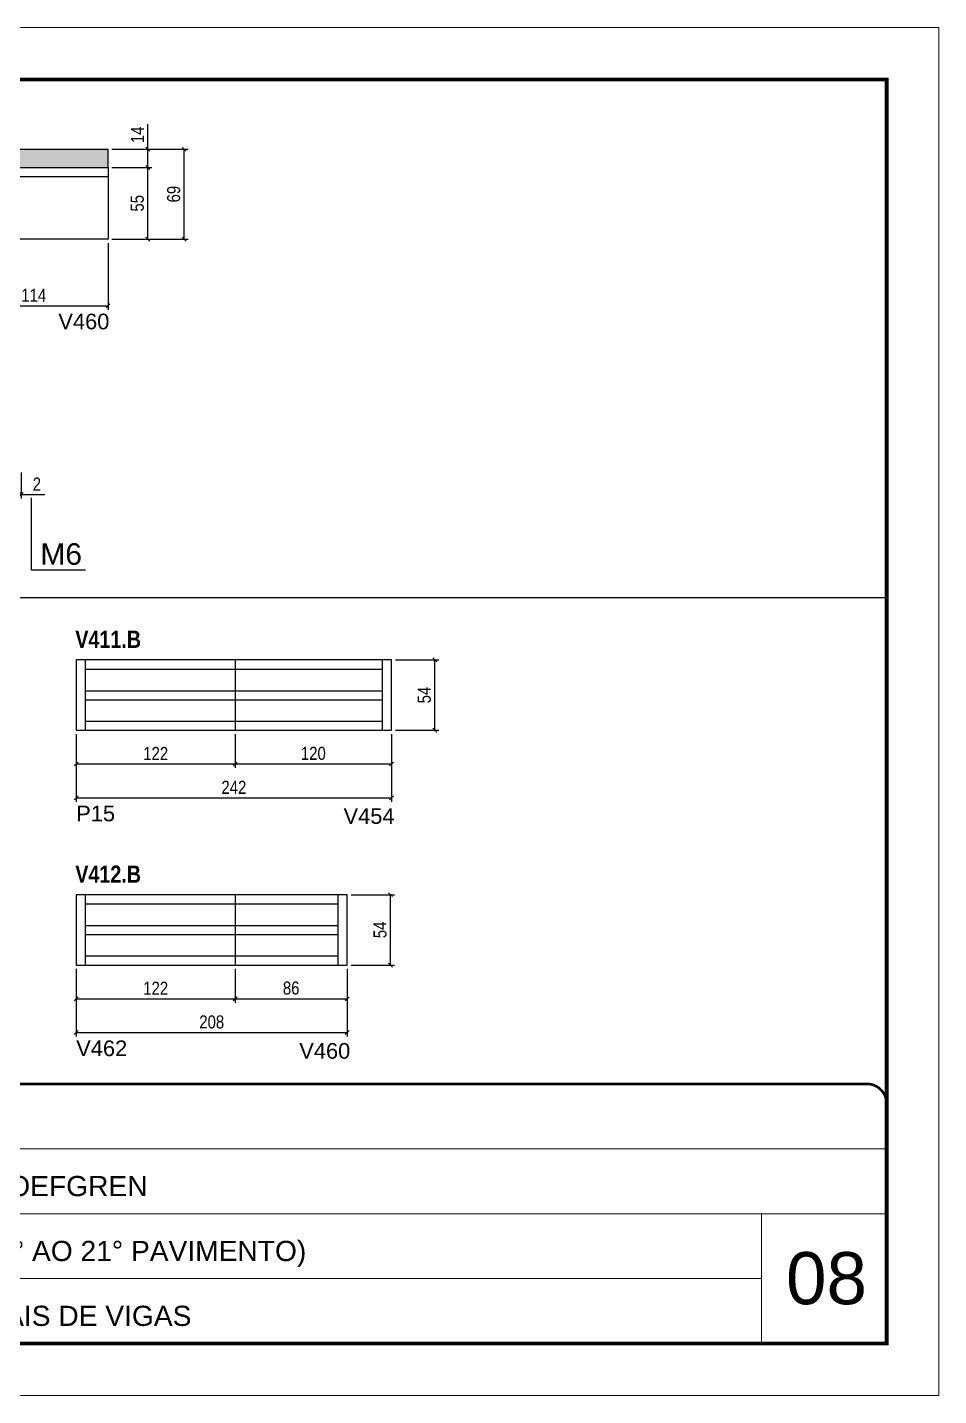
# Model space of a CAD drawing. Extents: x 3309 to 9563, y -2522 to 14608.
# Drawn here: x 8863 to 9563, y 12409 to 13459 of the extents above; entities that cross this region are included whole.
import ezdxf

# ---------------------------------------------------------------- set-up
doc = ezdxf.new("R2010")
doc.units = 0
doc.linetypes.add('CONTINUO', pattern=[0])
doc.linetypes.add('DASHED', pattern=[0.75, 0.5, -0.25])
for name, color, linetype in [('5', 5, 'Continuous'), ('COTA', 241, 'Continuous'), ('NOMENCLATURA', 7, 'Continuous'), ('Painéis', 200, 'Continuous'), ('SARR_2.2x7', 40, 'Continuous')]:
    doc.layers.add(name, color=color, linetype=linetype)
for name, color, linetype, lineweight in [('CARIMBO', 255, 'Continuous', 9), ('Folhas', 255, 'Continuous', 9), ('SARRAFO DE PRESSAO', 251, 'DASHED', 9)]:
    doc.layers.add(name, color=color, linetype=linetype, lineweight=lineweight)
doc.styles.add('ARIAL', font='arial.ttf')
doc.styles.add('COTA TECNICA', font='techl___.ttf', dxfattribs={"height": 10})
doc.styles.get("Standard").update_dxf_attribs({"font": 'arial.ttf'})
doc.styles.add('TECNICA', font='techb___.ttf', dxfattribs={"height": 10})
doc.dimstyles.new('PAINEL', dxfattribs={"dimtxt": 10, "dimasz": 3, "dimexe": 3, "dimexo": 3, "dimgap": 3, "dimtad": 1, "dimdec": 1, "dimzin": 12, "dimdsep": 46, "dimtxsty": 'COTA TECNICA', "dimblk1": 'OBLIQUE', "dimblk2": 'OBLIQUE', "dimsah": 1, "dimcen": 0.9, "dimclrd": 4, "dimclre": 4, "dimclrt": 240, "dimadec": 1, "dimazin": 3, "dimtfac": 1, "dimtdec": 1, "dimtmove": 0, "dimatfit": 3, "dimfxl": 1, "dimtolj": 1, "dimtzin": 12, "dimarcsym": 0})

# ---------------------------------------------------------------- blocks, each defined once
blk = doc.blocks.new('9999999999')
at = {"color": 30, "linetype": 'CONTINUO'}
for p, q in [((98564.6, 34379.6), (99584, 34379.6)), ((98564.6, 34329.8), (99488, 34329.8)), ((99584, 34329.8), (99488, 34329.8)), ((99488, 34329.8), (99488, 34230.2)), ((98564.6, 34280), (99488, 34280))]:
    blk.add_line(p, q, dxfattribs=at)
at = {"color": 30, "linetype": 'CONTINUO', "const_width": 2}
blk.add_lwpolyline([(99584, 34230.2), (99584, 34414.4, 0.414214), (99569, 34429.4), (98229, 34429.4, 0.414214), (98214, 34414.4), (98214, 34245.2, 0.414214), (98229, 34230.2), (99584, 34230.2)], format="xyb", dxfattribs=at)
at = {"layer": 'Folhas'}
blk.add_lwpolyline([(98139, 34190.2), (99624, 34190.2), (99624, 35240.2), (98139, 35240.2)], close=True, dxfattribs=at)
at = {"layer": 'Folhas', "color": 30, "const_width": 3}
blk.add_lwpolyline([(98214, 34230.2), (99584, 34230.2), (99584, 35200.2), (98214, 35200.2)], close=True, dxfattribs=at)
at = {"color": 7, "linetype": 'Continuous', "ltscale": 5, "style": 'ARIAL'}
for s, p in [('LEAF LOEFGREN', (98837.7, 34343.3)), ('TIPO (7° AO 21° PAVIMENTO)', (98837.7, 34293.5)), ('LATERAIS DE VIGAS', (98837.7, 34243.7))]:
    blk.add_text(s, height=15.483, dxfattribs=at).set_placement(p)
blk = doc.blocks.new('_Oblique')
at = {"color": 0, "linetype": 'ByBlock', "lineweight": -2}
blk.add_line((-0.5, -0.5), (0.5, 0.5), dxfattribs=at)
blk = doc.blocks.new('*D1299')
at = {"layer": 'COTA', "color": 4, "lineweight": -2, "transparency": 16777216}
for p, q in [((8811.3, 13293.8), (8811.3, 13242.6)), ((8925.3, 13293.8), (8925.3, 13242.6)), ((8811.3, 13245.6), (8925.3, 13245.6))]:
    blk.add_line(p, q, dxfattribs=at)
at = {"layer": 'Defpoints', "color": 0, "transparency": 16777216}
for p in [(8811.3, 13296.8), (8925.3, 13296.8), (8925.3, 13245.6)]:
    blk.add_point(p, dxfattribs=at)
at = {"layer": 'COTA', "color": 4, "lineweight": -2, "transparency": 16777216, "xscale": 3, "yscale": 3, "zscale": 3, "rotation": 180}
blk.add_blockref('_Oblique', (8811.3, 13245.6), dxfattribs=at)
at = {"layer": 'COTA', "color": 4, "lineweight": -2, "transparency": 16777216, "xscale": 3, "yscale": 3, "zscale": 3}
blk.add_blockref('_Oblique', (8925.3, 13245.6), dxfattribs=at)
at = {"layer": 'COTA', "color": 240, "transparency": 16777216, "insert": (8868.3, 13253.7), "char_height": 10, "attachment_point": 5, "style": 'COTA TECNICA'}
blk.add_mtext('\\A1;114', dxfattribs=at)
blk = doc.blocks.new('*D1300')
at = {"layer": 'COTA', "color": 4, "lineweight": -2, "transparency": 16777216}
for p, q in [((8928.3, 13351.8), (8958.9, 13351.8)), ((8955.9, 13296.8), (8955.9, 13351.8)), ((8928.3, 13296.8), (8958.9, 13296.8))]:
    blk.add_line(p, q, dxfattribs=at)
at = {"layer": 'Defpoints', "color": 0, "transparency": 16777216}
for p in [(8925.3, 13351.8), (8955.9, 13351.8), (8925.3, 13296.8)]:
    blk.add_point(p, dxfattribs=at)
at = {"layer": 'COTA', "color": 4, "lineweight": -2, "transparency": 16777216, "xscale": 3, "yscale": 3, "zscale": 3}
for p, rotation in [((8955.9, 13351.8), 90), ((8955.9, 13296.8), 270)]:
    blk.add_blockref('_Oblique', p, dxfattribs=dict(at, rotation=rotation))
at = {"layer": 'COTA', "color": 240, "transparency": 16777216, "insert": (8947.8, 13324.3), "char_height": 10, "attachment_point": 5, "rotation": 90, "style": 'COTA TECNICA'}
blk.add_mtext('\\A1;55', dxfattribs=at)
blk = doc.blocks.new('*D1301')
at = {"layer": 'COTA', "color": 4, "lineweight": -2, "transparency": 16777216}
for p, q in [((8955.9, 13365.8), (8955.9, 13384.9)), ((8928.3, 13365.8), (8958.9, 13365.8)), ((8955.9, 13351.8), (8955.9, 13365.8)), ((8928.3, 13351.8), (8958.9, 13351.8))]:
    blk.add_line(p, q, dxfattribs=at)
at = {"layer": 'Defpoints', "color": 0, "transparency": 16777216}
for p in [(8925.3, 13365.8), (8955.9, 13365.8), (8925.3, 13351.8)]:
    blk.add_point(p, dxfattribs=at)
at = {"layer": 'COTA', "color": 4, "lineweight": -2, "transparency": 16777216, "xscale": 3, "yscale": 3, "zscale": 3}
for p, rotation in [((8955.9, 13365.8), 90), ((8955.9, 13351.8), 270)]:
    blk.add_blockref('_Oblique', p, dxfattribs=dict(at, rotation=rotation))
at = {"layer": 'COTA', "color": 240, "transparency": 16777216, "insert": (8947.9, 13376.8), "char_height": 10, "attachment_point": 5, "rotation": 90, "style": 'COTA TECNICA'}
blk.add_mtext('\\A1;14', dxfattribs=at)
blk = doc.blocks.new('*D1302')
at = {"layer": 'COTA', "color": 4, "lineweight": -2, "transparency": 16777216}
for p, q in [((8928.3, 13365.8), (8986.8, 13365.8)), ((8983.8, 13296.8), (8983.8, 13365.8)), ((8928.3, 13296.8), (8986.8, 13296.8))]:
    blk.add_line(p, q, dxfattribs=at)
at = {"layer": 'Defpoints', "color": 0, "transparency": 16777216}
for p in [(8925.3, 13365.8), (8983.8, 13365.8), (8925.3, 13296.8)]:
    blk.add_point(p, dxfattribs=at)
at = {"layer": 'COTA', "color": 4, "lineweight": -2, "transparency": 16777216, "xscale": 3, "yscale": 3, "zscale": 3}
for p, rotation in [((8983.8, 13365.8), 90), ((8983.8, 13296.8), 270)]:
    blk.add_blockref('_Oblique', p, dxfattribs=dict(at, rotation=rotation))
at = {"layer": 'COTA', "color": 240, "transparency": 16777216, "insert": (8975.7, 13331.3), "char_height": 10, "attachment_point": 5, "rotation": 90, "style": 'COTA TECNICA'}
blk.add_mtext('\\A1;69', dxfattribs=at)
blk = doc.blocks.new('*D1308')
at = {"layer": 'COTA', "color": 4, "lineweight": -2, "transparency": 16777216}
for p, q in [((8856.7, 13117.6), (8856.7, 13097.8)), ((8858.7, 13117.6), (8858.7, 13097.8)), ((8856.7, 13100.8), (8853.7, 13100.8)), ((8856.7, 13100.8), (8858.7, 13100.8)), ((8858.7, 13100.8), (8876.8, 13100.8))]:
    blk.add_line(p, q, dxfattribs=at)
at = {"layer": 'Defpoints', "color": 0, "transparency": 16777216}
for p in [(8856.7, 13120.6), (8858.7, 13120.6), (8858.7, 13100.8)]:
    blk.add_point(p, dxfattribs=at)
at = {"layer": 'COTA', "color": 4, "lineweight": -2, "transparency": 16777216, "xscale": 3, "yscale": 3, "zscale": 3}
blk.add_blockref('_Oblique', (8856.7, 13100.8), dxfattribs=at)
at = {"layer": 'COTA', "color": 4, "lineweight": -2, "transparency": 16777216, "xscale": 3, "yscale": 3, "zscale": 3, "rotation": 180}
blk.add_blockref('_Oblique', (8858.7, 13100.8), dxfattribs=at)
at = {"layer": 'COTA', "color": 240, "transparency": 16777216, "insert": (8870.7, 13108.8), "char_height": 10, "attachment_point": 5, "style": 'COTA TECNICA'}
blk.add_mtext('\\A1;2', dxfattribs=at)
blk = doc.blocks.new('*D1340')
at = {"layer": 'COTA', "color": 4, "lineweight": -2, "transparency": 16777216}
for p, q in [((8900.9, 12916.9), (8900.9, 12865)), ((9142.9, 12916.9), (9142.9, 12865)), ((8900.9, 12868), (9142.9, 12868))]:
    blk.add_line(p, q, dxfattribs=at)
at = {"layer": 'Defpoints', "color": 0, "transparency": 16777216}
for p in [(8900.9, 12919.9), (9142.9, 12919.9), (9142.9, 12868)]:
    blk.add_point(p, dxfattribs=at)
at = {"layer": 'COTA', "color": 4, "lineweight": -2, "transparency": 16777216, "xscale": 3, "yscale": 3, "zscale": 3, "rotation": 180}
blk.add_blockref('_Oblique', (8900.9, 12868), dxfattribs=at)
at = {"layer": 'COTA', "color": 4, "lineweight": -2, "transparency": 16777216, "xscale": 3, "yscale": 3, "zscale": 3}
blk.add_blockref('_Oblique', (9142.9, 12868), dxfattribs=at)
at = {"layer": 'COTA', "color": 240, "transparency": 16777216, "insert": (9021.9, 12876.1), "char_height": 10, "attachment_point": 5, "style": 'COTA TECNICA'}
blk.add_mtext('\\A1;242', dxfattribs=at)
blk = doc.blocks.new('*D1341')
at = {"layer": 'COTA', "color": 4, "lineweight": -2, "transparency": 16777216}
for p, q in [((8900.9, 12916.9), (8900.9, 12891)), ((9022.9, 12916.9), (9022.9, 12891)), ((8900.9, 12894), (9022.9, 12894))]:
    blk.add_line(p, q, dxfattribs=at)
at = {"layer": 'Defpoints', "color": 0, "transparency": 16777216}
for p in [(8900.9, 12919.9), (9022.9, 12919.9), (9022.9, 12894)]:
    blk.add_point(p, dxfattribs=at)
at = {"layer": 'COTA', "color": 4, "lineweight": -2, "transparency": 16777216, "xscale": 3, "yscale": 3, "zscale": 3, "rotation": 180}
blk.add_blockref('_Oblique', (8900.9, 12894), dxfattribs=at)
at = {"layer": 'COTA', "color": 4, "lineweight": -2, "transparency": 16777216, "xscale": 3, "yscale": 3, "zscale": 3}
blk.add_blockref('_Oblique', (9022.9, 12894), dxfattribs=at)
at = {"layer": 'COTA', "color": 240, "transparency": 16777216, "insert": (8961.9, 12902.1), "char_height": 10, "attachment_point": 5, "style": 'COTA TECNICA'}
blk.add_mtext('\\A1;122', dxfattribs=at)
blk = doc.blocks.new('*D1342')
at = {"layer": 'COTA', "color": 4, "lineweight": -2, "transparency": 16777216}
for p, q in [((9022.9, 12916.9), (9022.9, 12891)), ((9142.9, 12916.9), (9142.9, 12891)), ((9022.9, 12894), (9142.9, 12894))]:
    blk.add_line(p, q, dxfattribs=at)
at = {"layer": 'Defpoints', "color": 0, "transparency": 16777216}
for p in [(9022.9, 12919.9), (9142.9, 12919.9), (9142.9, 12894)]:
    blk.add_point(p, dxfattribs=at)
at = {"layer": 'COTA', "color": 4, "lineweight": -2, "transparency": 16777216, "xscale": 3, "yscale": 3, "zscale": 3, "rotation": 180}
blk.add_blockref('_Oblique', (9022.9, 12894), dxfattribs=at)
at = {"layer": 'COTA', "color": 4, "lineweight": -2, "transparency": 16777216, "xscale": 3, "yscale": 3, "zscale": 3}
blk.add_blockref('_Oblique', (9142.9, 12894), dxfattribs=at)
at = {"layer": 'COTA', "color": 240, "transparency": 16777216, "insert": (9082.9, 12902.1), "char_height": 10, "attachment_point": 5, "style": 'COTA TECNICA'}
blk.add_mtext('\\A1;120', dxfattribs=at)
blk = doc.blocks.new('*D1343')
at = {"layer": 'COTA', "color": 4, "lineweight": -2, "transparency": 16777216}
for p, q in [((9145.9, 12973.9), (9179.2, 12973.9)), ((9176.2, 12919.9), (9176.2, 12973.9)), ((9145.9, 12919.9), (9179.2, 12919.9))]:
    blk.add_line(p, q, dxfattribs=at)
at = {"layer": 'Defpoints', "color": 0, "transparency": 16777216}
for p in [(9142.9, 12973.9), (9176.2, 12973.9), (9142.9, 12919.9)]:
    blk.add_point(p, dxfattribs=at)
at = {"layer": 'COTA', "color": 4, "lineweight": -2, "transparency": 16777216, "xscale": 3, "yscale": 3, "zscale": 3}
for p, rotation in [((9176.2, 12973.9), 90), ((9176.2, 12919.9), 270)]:
    blk.add_blockref('_Oblique', p, dxfattribs=dict(at, rotation=rotation))
at = {"layer": 'COTA', "color": 240, "transparency": 16777216, "insert": (9168.1, 12946.9), "char_height": 10, "attachment_point": 5, "rotation": 90, "style": 'COTA TECNICA'}
blk.add_mtext('\\A1;54', dxfattribs=at)
blk = doc.blocks.new('*D1382')
at = {"layer": 'COTA', "color": 4, "lineweight": -2, "transparency": 16777216}
for p, q in [((8900.9, 12736.7), (8900.9, 12684.9)), ((9108.9, 12736.7), (9108.9, 12684.9)), ((8900.9, 12687.9), (9108.9, 12687.9))]:
    blk.add_line(p, q, dxfattribs=at)
at = {"layer": 'Defpoints', "color": 0, "transparency": 16777216}
for p in [(8900.9, 12739.7), (9108.9, 12739.7), (9108.9, 12687.9)]:
    blk.add_point(p, dxfattribs=at)
at = {"layer": 'COTA', "color": 4, "lineweight": -2, "transparency": 16777216, "xscale": 3, "yscale": 3, "zscale": 3, "rotation": 180}
blk.add_blockref('_Oblique', (8900.9, 12687.9), dxfattribs=at)
at = {"layer": 'COTA', "color": 4, "lineweight": -2, "transparency": 16777216, "xscale": 3, "yscale": 3, "zscale": 3}
blk.add_blockref('_Oblique', (9108.9, 12687.9), dxfattribs=at)
at = {"layer": 'COTA', "color": 240, "transparency": 16777216, "insert": (9004.9, 12696), "char_height": 10, "attachment_point": 5, "style": 'COTA TECNICA'}
blk.add_mtext('\\A1;208', dxfattribs=at)
blk = doc.blocks.new('*D1383')
at = {"layer": 'COTA', "color": 4, "lineweight": -2, "transparency": 16777216}
for p, q in [((8900.9, 12736.7), (8900.9, 12710.8)), ((9022.9, 12736.7), (9022.9, 12710.8)), ((8900.9, 12713.8), (9022.9, 12713.8))]:
    blk.add_line(p, q, dxfattribs=at)
at = {"layer": 'Defpoints', "color": 0, "transparency": 16777216}
for p in [(8900.9, 12739.7), (9022.9, 12739.7), (9022.9, 12713.8)]:
    blk.add_point(p, dxfattribs=at)
at = {"layer": 'COTA', "color": 4, "lineweight": -2, "transparency": 16777216, "xscale": 3, "yscale": 3, "zscale": 3, "rotation": 180}
blk.add_blockref('_Oblique', (8900.9, 12713.8), dxfattribs=at)
at = {"layer": 'COTA', "color": 4, "lineweight": -2, "transparency": 16777216, "xscale": 3, "yscale": 3, "zscale": 3}
blk.add_blockref('_Oblique', (9022.9, 12713.8), dxfattribs=at)
at = {"layer": 'COTA', "color": 240, "transparency": 16777216, "insert": (8961.9, 12721.9), "char_height": 10, "attachment_point": 5, "style": 'COTA TECNICA'}
blk.add_mtext('\\A1;122', dxfattribs=at)
blk = doc.blocks.new('*D1384')
at = {"layer": 'COTA', "color": 4, "lineweight": -2, "transparency": 16777216}
for p, q in [((9022.9, 12736.7), (9022.9, 12710.8)), ((9108.9, 12736.7), (9108.9, 12710.8)), ((9022.9, 12713.8), (9108.9, 12713.8))]:
    blk.add_line(p, q, dxfattribs=at)
at = {"layer": 'Defpoints', "color": 0, "transparency": 16777216}
for p in [(9022.9, 12739.7), (9108.9, 12739.7), (9108.9, 12713.8)]:
    blk.add_point(p, dxfattribs=at)
at = {"layer": 'COTA', "color": 4, "lineweight": -2, "transparency": 16777216, "xscale": 3, "yscale": 3, "zscale": 3, "rotation": 180}
blk.add_blockref('_Oblique', (9022.9, 12713.8), dxfattribs=at)
at = {"layer": 'COTA', "color": 4, "lineweight": -2, "transparency": 16777216, "xscale": 3, "yscale": 3, "zscale": 3}
blk.add_blockref('_Oblique', (9108.9, 12713.8), dxfattribs=at)
at = {"layer": 'COTA', "color": 240, "transparency": 16777216, "insert": (9065.9, 12722), "char_height": 10, "attachment_point": 5, "style": 'COTA TECNICA'}
blk.add_mtext('\\A1;86', dxfattribs=at)
blk = doc.blocks.new('*D1385')
at = {"layer": 'COTA', "color": 4, "lineweight": -2, "transparency": 16777216}
for p, q in [((9111.9, 12793.7), (9145.2, 12793.7)), ((9142.2, 12739.7), (9142.2, 12793.7)), ((9111.9, 12739.7), (9145.2, 12739.7))]:
    blk.add_line(p, q, dxfattribs=at)
at = {"layer": 'Defpoints', "color": 0, "transparency": 16777216}
for p in [(9108.9, 12793.7), (9142.2, 12793.7), (9108.9, 12739.7)]:
    blk.add_point(p, dxfattribs=at)
at = {"layer": 'COTA', "color": 4, "lineweight": -2, "transparency": 16777216, "xscale": 3, "yscale": 3, "zscale": 3}
for p, rotation in [((9142.2, 12793.7), 90), ((9142.2, 12739.7), 270)]:
    blk.add_blockref('_Oblique', p, dxfattribs=dict(at, rotation=rotation))
at = {"layer": 'COTA', "color": 240, "transparency": 16777216, "insert": (9134.1, 12766.7), "char_height": 10, "attachment_point": 5, "rotation": 90, "style": 'COTA TECNICA'}
blk.add_mtext('\\A1;54', dxfattribs=at)

msp = doc.modelspace()

# ---------------------------------------------------------------- hatches: boundary and pattern name
at = {"layer": 'COTA'}
h = msp.add_hatch(dxfattribs=at)
h.set_pattern_fill('AR-CONC', color=256, scale=0.03)
h.set_pattern_definition([(50, (-4, 0), (5.4655401, -0.4781726), [0.5715, -6.2865]), (355, (-4, 0), (-1.0573026, 5.7317054), [0.4572, -5.0292175]), (100.451445, (-3.5445, -0.04), (4.4082374, 5.2535326), [0.4857003, -5.3427073]), (46.1842, (-4, 1.524), (8.1323712, -1.2612698), [0.85725, -9.42975]), (96.63556, (-3.322, 1.419), (7.122124, 7.4227837), [0.7285507, -8.0140682]), (351.18415, (-4, 1.524), (7.122124, 7.4227837), [0.685799, -7.543792]), (21, (-3.238, 1.143), (4.5484317, -3.067956), [0.5715, -6.2865]), (326, (-3.238, 1.143), (1.8540609, 5.525639), [0.4572, -5.0292]), (71.451445, (-2.859, 0.8873), (6.4024926, 2.457683), [0.4857003, -5.3426981]), (37.5, (-4, 0), (0.0926581, 2.53665117), [0, -4.96824, 0, -5.1054, 0, -5.04825]), (7.5, (-4, 0), (2.00458988, 3.00541724), [0, -2.91084, 0, -4.85394, 0, -1.92405]), (327.5, (-5.6993, 0), (4.06771786, -0.17186232), [0, -1.905, 0, -5.9436, 0, -7.8867]), (317.5, (-6.4613, 0), (4.44387544, 0.7627947), [0, -2.4765, 0, -3.94716, 0, -5.6007])])
h.paths.add_polyline_path([(8811.33, 13351.75), (8925.33, 13351.75), (8925.33, 13365.75), (8781.33, 13365.75), (8781.33, 13296.75), (8811.33, 13296.75)])

# ---------------------------------------------------------------- linework, layer by layer
for p, q in [((8781.33, 13365.75), (8925.33, 13365.75)), ((8925.33, 13351.75), (8925.33, 13365.75)), ((8152.87, 13021.67), (9522.87, 13021.67))]:
    msp.add_line(p, q, dxfattribs=at)
at = {"layer": 'NOMENCLATURA', "linetype": 'Continuous'}
for p, q in [((8866.59, 13042.68), (8866.59, 13098.31)), ((8907.99, 13042.68), (8866.59, 13042.68))]:
    msp.add_line(p, q, dxfattribs=at)
at = {"layer": 'Painéis', "linetype": 'ByBlock'}
for p, q in [((8811.33, 13351.75), (8925.33, 13351.75)), ((8925.33, 13351.75), (8925.33, 13296.75)), ((8925.33, 13296.75), (8811.33, 13296.75)), ((9142.91, 12973.87), (8900.91, 12973.87)), ((8900.91, 12973.87), (8900.91, 12919.87)), ((9022.91, 12973.87), (9022.91, 12919.87)), ((9142.91, 12919.87), (9142.91, 12973.87)), ((8900.91, 12919.87), (9142.91, 12919.87)), ((9108.91, 12793.68), (8900.91, 12793.68)), ((8900.91, 12793.68), (8900.91, 12739.68)), ((9022.91, 12793.68), (9022.91, 12739.68)), ((9108.91, 12739.68), (9108.91, 12793.68)), ((8900.91, 12739.68), (9108.91, 12739.68))]:
    msp.add_line(p, q, dxfattribs=at)
at = {"layer": 'SARR_2.2x7', "linetype": 'Continuous'}
for p, q in [((8811.33, 13344.75), (8925.33, 13344.75)), ((8907.91, 12919.87), (8907.91, 12973.87)), ((9135.91, 12919.87), (9135.91, 12973.87)), ((8907.91, 12966.87), (9022.91, 12966.87)), ((9022.91, 12966.87), (9135.91, 12966.87)), ((8907.91, 12950.27), (9022.91, 12950.27)), ((9022.91, 12950.27), (9135.91, 12950.27)), ((8907.91, 12943.27), (9022.91, 12943.27)), ((9022.91, 12943.27), (9135.91, 12943.27)), ((8907.91, 12926.87), (9022.91, 12926.87)), ((9022.91, 12926.87), (9135.91, 12926.87)), ((8907.91, 12739.68), (8907.91, 12793.68)), ((9101.91, 12739.68), (9101.91, 12793.68)), ((8907.91, 12786.68), (9022.91, 12786.68)), ((9022.91, 12786.68), (9101.91, 12786.68)), ((8907.91, 12770.08), (9022.91, 12770.08)), ((9022.91, 12770.08), (9101.91, 12770.08)), ((8907.91, 12763.08), (9022.91, 12763.08)), ((9022.91, 12763.08), (9101.91, 12763.08)), ((8907.91, 12746.68), (9022.91, 12746.68)), ((9022.91, 12746.68), (9101.91, 12746.68))]:
    msp.add_line(p, q, dxfattribs=at)

# ---------------------------------------------------------------- block references
at = {"layer": 'SARRAFO DE PRESSAO', "color": 6, "linetype": 'ByBlock'}
msp.add_blockref('9999999999', (-90061.11, -21780.92), dxfattribs=at)

# ---------------------------------------------------------------- texts
at = {"layer": '5', "linetype": 'Continuous'}
for s, rotation, p in [('V460', 359.99996, (8887.18, 13227.57)), ('P15', 0.00004, (8900.89, 12850.04)), ('V454', 0.00004, (9106.1, 12848.04)), ('V462', 0.00004, (8900.89, 12669.85)), ('V460', 0.00004, (9072.1, 12667.85))]:
    msp.add_text(s, height=12, rotation=rotation, dxfattribs=at).set_placement(p)
at = {"layer": 'CARIMBO', "style": 'ARIAL'}
msp.add_text('08', height=40, dxfattribs=at).set_placement((9445.73, 12479.43))
at = {"layer": 'NOMENCLATURA', "linetype": 'Continuous'}
msp.add_text('M6', height=16.5, dxfattribs=at).set_placement((8873.31, 13046.88))
at = {"layer": 'NOMENCLATURA', "style": 'TECNICA'}
for s, p in [('V411.B', (8900.19, 12983.06)), ('V412.B', (8900.19, 12802.87))]:
    msp.add_text(s, height=13.2, dxfattribs=at).set_placement(p)

# ---------------------------------------------------------------- dimensions: what is measured, and where the dimension line sits
at = {"layer": 'COTA'}
for base, p1, p2, angle, picture, middle in [((8955.93, 13365.75), (8925.33, 13351.75), (8925.33, 13365.75), 90, '*D1301', (8947.86, 13376.81)), ((8983.83, 13365.75), (8925.33, 13296.75), (8925.33, 13365.75), 90, '*D1302', (8975.7, 13331.25)), ((8955.93, 13351.75), (8925.33, 13296.75), (8925.33, 13351.75), 90, '*D1300', (8947.82, 13324.25)), ((8858.68, 13100.82), (8856.68, 13120.61), (8858.68, 13120.61), 180, '*D1308', (8870.73, 13108.82)), ((9176.2, 12973.87), (9142.91, 12919.87), (9142.91, 12973.87), 90, '*D1343', (9168.09, 12946.87)), ((9142.91, 12868.05), (8900.91, 12919.87), (9142.91, 12919.87), 180, '*D1340', (9021.91, 12876.12)), ((9142.2, 12793.68), (9108.91, 12739.68), (9108.91, 12793.68), 90, '*D1385', (9134.09, 12766.68)), ((9108.91, 12687.86), (8900.91, 12739.68), (9108.91, 12739.68), 180, '*D1382', (9004.91, 12695.99))]:
    dim = msp.add_linear_dim(base=base, p1=p1, p2=p2, angle=angle, dimstyle='PAINEL', dxfattribs=at)
    dim.commit()
    dim.dimension.update_dxf_attribs({"geometry": picture, "text_midpoint": middle})
for base, p1, p2, picture, middle in [((8925.33, 13245.59), (8811.33, 13296.75), (8925.33, 13296.75), '*D1299', (8868.33, 13253.66)), ((9022.91, 12894.04), (8900.91, 12919.87), (9022.91, 12919.87), '*D1341', (8961.91, 12902.09)), ((9022.91, 12713.85), (8900.91, 12739.68), (9022.91, 12739.68), '*D1383', (8961.91, 12721.91))]:
    dim = msp.add_linear_dim(base=base, p1=p1, p2=p2, dimstyle='PAINEL', dxfattribs=at)
    dim.commit()
    dim.dimension.update_dxf_attribs({"geometry": picture, "text_midpoint": middle})
for base, p1, p2, picture, middle in [((9142.91, 12894.04), (9022.91, 12919.87), (9142.91, 12919.87), '*D1342', (9082.91, 12902.14)), ((9108.91, 12713.85), (9022.91, 12739.68), (9108.91, 12739.68), '*D1384', (9065.91, 12721.97))]:
    dim = msp.add_linear_dim(base=base, p1=p1, p2=p2, dimstyle='PAINEL', override={"dimtmove": 1}, dxfattribs=at)
    dim.commit()
    dim.dimension.update_dxf_attribs({"geometry": picture, "text_midpoint": middle})

doc.saveas('drawing.dxf')
